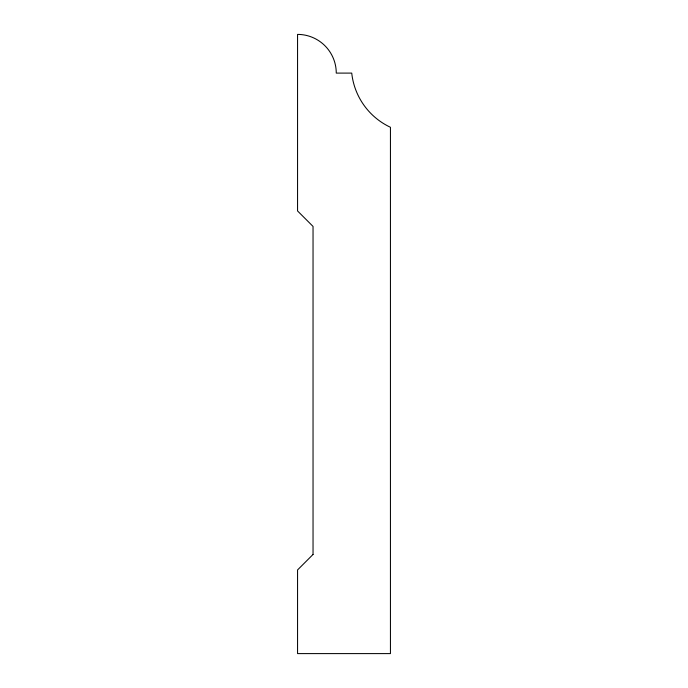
<?xml version="1.0" encoding="UTF-8"?>
<svg xmlns="http://www.w3.org/2000/svg" width="688" height="688" viewBox="0 0 688 688"><rect width="100%" height="100%" fill="white"/><g stroke="black" fill="none" stroke-linecap="round" stroke-linejoin="round"><path stroke-width="1.03" d="M313.04 554.451L297.56 569.931L297.56 653.6L390.44 653.6L390.44 127.28A67.837 67.837 0 0 1 351.74 73.1L336.26 73.1A38.7 38.7 0 0 0 297.56 34.4L297.56 210.949L313.04 226.429L313.04 554.451"/></g></svg>
